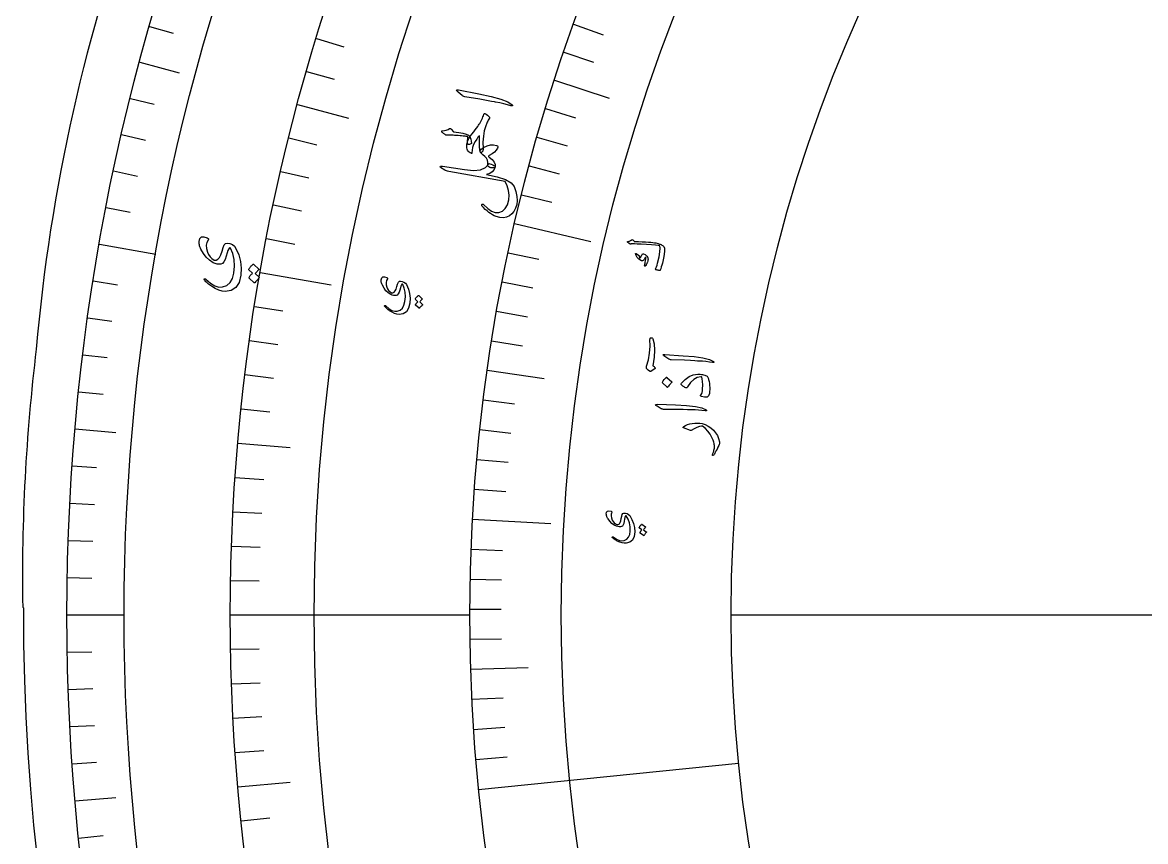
# Model space of a CAD drawing. Header units: millimetres. Extents: x -59 to 59, y -59 to 86.
# Drawn here: x -59.03 to -28.6, y -6.14 to 16.04 of the extents above; entities that cross this region are included whole.
import ezdxf

# ---------------------------------------------------------------- set-up
doc = ezdxf.new("R2010")
doc.units = ezdxf.units.MM
for name, color, linetype in [('CUT_OUTER', 1, 'Continuous'), ('ENGRAVE', 7, 'Continuous'), ('ENGRAVE_FINE', 8, 'Continuous'), ('TEXT', 5, 'Continuous')]:
    doc.layers.add(name, color=color, linetype=linetype)

msp = doc.modelspace()

# ---------------------------------------------------------------- linework, layer by layer
at = {"layer": 'CUT_OUTER'}
msp.add_lwpolyline([(-58.9994, 0.1941), (-59.0158, 0.205), (-59.0187, 0.2072)], dxfattribs=at)
for centre, radius, start, end in [((-10.5393, 3.0414), 48.2909, 159.59975, 175.06606), ((-8.2024, 1.0382), 50.8231, 173.04218, 180.93687), ((0, -0.0003), 58.9997, 179.811218, 0.16335)]:
    msp.add_arc(centre, radius, start, end, dxfattribs=at)
at = {"layer": 'ENGRAVE'}
for points in [[(-55.8498, 14.9649), (-54.7813, 14.6786)], [(-44.6149, 14.4771), (-43.1334, 13.9964)], [(-51.5756, 13.8196), (-50.1965, 13.4501)], [(-45.6927, 10.5951), (-43.6236, 10.1153)], [(-56.9416, 10.0403), (-55.4164, 9.7714)], [(-52.5838, 9.2719), (-50.6664, 8.9339)], [(-46.435, 6.6234), (-44.893, 6.4035)], [(-57.6, 5.0393), (-56.4979, 4.9429)], [(-53.1918, 4.6537), (-51.7694, 4.5292)], [(-46.8334, 2.591), (-44.7126, 2.4736)], [(-57.82, 0), (-56.2713, 0)], [(-53.395, 0), (-46.905, 0)], [(-39.825, 0), (39.825, 0)], [(-46.8819, -1.4724), (-45.3251, -1.4235)], [(-46.6664, -4.7247), (-39.6224, -4.0115)], [(-53.1918, -4.6537), (-51.7694, -4.5292)], [(-57.6, -5.0393), (-56.4979, -4.9429)]]:
    msp.add_lwpolyline(points, dxfattribs=at)
for radius in [57.82, 57.82, 56.2713, 53.395, 53.395, 51.1235, 46.905, 46.905, 44.427, 39.825, 39.825]:
    msp.add_circle((0, 0), radius, dxfattribs=at)
at = {"layer": 'ENGRAVE_FINE'}
for points in [[(-55.5802, 15.9374), (-54.9421, 15.7544)], [(-44.0922, 15.9986), (-43.2936, 15.7088)], [(-51.0619, 15.6112), (-50.3171, 15.3835)], [(-44.36, 15.2403), (-43.5565, 14.9643)], [(-51.3266, 14.7177), (-50.5779, 14.503)], [(-56.1025, 13.9879), (-55.4585, 13.8273)], [(-44.8568, 13.7092), (-44.0443, 13.4609)], [(-56.3381, 13.0067), (-55.6913, 12.8574)], [(-51.8089, 12.9174), (-51.0533, 12.729)], [(-45.0857, 12.9369), (-44.269, 12.7025)], [(-56.5565, 12.0215), (-55.9072, 11.8835)], [(-52.0265, 12.0113), (-51.2677, 11.8361)], [(-45.3013, 12.1602), (-44.4807, 11.94)], [(-45.5037, 11.3796), (-44.6795, 11.1735)], [(-56.7577, 11.0326), (-56.1061, 10.9059)], [(-52.2282, 11.1014), (-51.4664, 10.9395)], [(-52.414, 10.1882), (-51.6495, 10.0396)], [(-45.8683, 9.807), (-45.0375, 9.6294)], [(-57.1081, 9.045), (-56.4526, 8.9412)], [(-46.0304, 9.0156), (-45.1966, 8.8523)], [(-52.7376, 8.3528), (-51.9684, 8.231)], [(-46.1789, 8.221), (-45.3425, 8.0721)], [(-57.2573, 8.047), (-56.6, 7.9546)], [(-52.8754, 7.4311), (-52.1041, 7.3228)], [(-46.3138, 7.4235), (-45.4749, 7.2891)], [(-57.389, 7.0465), (-56.7302, 6.9656)], [(-52.997, 6.5072), (-52.224, 6.4123)], [(-57.5033, 6.0438), (-56.8431, 5.9745)], [(-46.5424, 5.8208), (-45.6994, 5.7154)], [(-53.1025, 5.5813), (-52.328, 5.4999)], [(-46.636, 5.0161), (-45.7913, 4.9252)], [(-57.6792, 4.0333), (-57.017, 3.987)], [(-46.7157, 4.2093), (-45.8696, 4.1331)], [(-53.2649, 3.7246), (-52.488, 3.6703)], [(-46.7815, 3.4009), (-45.9342, 3.3393)], [(-57.7408, 3.0261), (-57.0779, 2.9913)], [(-53.3218, 2.7945), (-52.5441, 2.7537)], [(-57.7848, 2.0179), (-57.1214, 1.9947)], [(-53.3625, 1.8635), (-52.5841, 1.8363)], [(-46.8712, 1.7798), (-46.0222, 1.7475)], [(-57.8112, 1.0091), (-57.1475, 0.9975)], [(-53.3869, 0.9319), (-52.6082, 0.9183)], [(-46.895, 0.9676), (-46.0456, 0.9501)], [(-46.9047, 0.1547), (-46.0551, 0.1519)], [(-46.9004, -0.6587), (-46.0509, -0.6468)], [(-57.8112, -1.0091), (-57.1475, -0.9975)], [(-53.3869, -0.9319), (-52.6082, -0.9183)], [(-57.7848, -2.0179), (-57.1214, -1.9947)], [(-53.3625, -1.8635), (-52.5841, -1.8363)], [(-46.8493, -2.2861), (-46.0007, -2.2446)], [(-57.7408, -3.0261), (-57.0779, -2.9913)], [(-53.3218, -2.7945), (-52.5441, -2.7537)], [(-46.8025, -3.0995), (-45.9547, -3.0434)], [(-53.2649, -3.7246), (-52.488, -3.6703)], [(-46.7415, -3.9125), (-45.8949, -3.8416)], [(-57.6792, -4.0333), (-57.017, -3.987)], [(-53.1025, -5.5813), (-52.328, -5.4999)], [(-57.5033, -6.0438), (-56.8431, -5.9745)]]:
    msp.add_lwpolyline(points, dxfattribs=at)
at = {"layer": 'TEXT'}
for points in [[(-47.2232, 14.1556), (-47.2569, 14.1888), (-47.2659, 14.2101), (-47.2501, 14.2195), (-47.2095, 14.2168), (-46.663, 14.1072), (-46.328, 14.0385), (-46.0656, 13.9662), (-45.8757, 13.8908), (-45.7583, 13.8126), (-45.7499, 13.8023), (-45.7461, 13.7943), (-45.7469, 13.7885), (-45.7524, 13.785), (-45.7599, 13.7832), (-45.769, 13.783), (-45.7797, 13.7844), (-45.7919, 13.7875), (-45.8858, 13.8158), (-45.9867, 13.8415), (-46.0947, 13.8645), (-46.2096, 13.8849), (-46.2395, 13.8907), (-46.3204, 13.9057), (-46.4524, 13.9297), (-46.6355, 13.9627), (-47.0428, 14.0317), (-47.064, 14.0368), (-47.0829, 14.0436), (-47.0995, 14.0522), (-47.1139, 14.0625)], [(-46.8659, 12.4999), (-46.8973, 12.5161), (-46.9245, 12.535), (-46.9474, 12.5566), (-46.9661, 12.581), (-46.9801, 12.6127), (-46.9877, 12.6513), (-46.9891, 12.6968), (-46.9841, 12.7492), (-46.9791, 12.7772), (-46.9724, 12.8041), (-46.9641, 12.83), (-46.9541, 12.8548), (-46.9428, 12.8787), (-46.9304, 12.9017), (-46.9169, 12.9238), (-46.9024, 12.9449), (-46.8484, 13.0156), (-46.8003, 13.0787), (-46.7581, 13.1344), (-46.722, 13.1827), (-46.6918, 13.2237), (-46.6675, 13.2576), (-46.6492, 13.2844), (-46.6369, 13.3043), (-46.617, 13.3429), (-46.5986, 13.3804), (-46.5816, 13.4168), (-46.5661, 13.4522), (-46.5519, 13.486), (-46.5389, 13.5178), (-46.527, 13.5476), (-46.5162, 13.5753), (-46.5137, 13.5794), (-46.5093, 13.5809), (-46.503, 13.5798), (-46.4948, 13.5761), (-46.4603, 13.5558), (-46.4285, 13.5325), (-46.3993, 13.5061), (-46.3728, 13.4767), (-46.3702, 13.4719), (-46.3691, 13.4667), (-46.3697, 13.4612), (-46.3719, 13.4552), (-46.3885, 13.4252), (-46.404, 13.3962), (-46.4185, 13.3683), (-46.4319, 13.3414), (-46.4441, 13.3156), (-46.4549, 13.291), (-46.4643, 13.2676), (-46.4723, 13.2455), (-46.5124, 13.1101), (-46.5379, 12.9627), (-46.5485, 12.8033), (-46.5442, 12.6322), (-46.5442, 12.6028), (-46.5485, 12.577), (-46.5572, 12.5547), (-46.5702, 12.5359), (-46.5847, 12.5234), (-46.5979, 12.5199), (-46.6099, 12.5255), (-46.6207, 12.5401), (-46.636, 12.5926), (-46.6447, 12.6789), (-46.6467, 12.7991), (-46.6416, 12.9532), (-46.6422, 12.9595), (-46.6432, 12.9643), (-46.6447, 12.9673), (-46.6467, 12.9688), (-46.6623, 12.9607), (-46.6866, 12.9326), (-46.7198, 12.8845), (-46.7616, 12.8163), (-46.8026, 12.7377), (-46.8305, 12.6603), (-46.8453, 12.584), (-46.8471, 12.509), (-46.8473, 12.502), (-46.8505, 12.4981), (-46.8567, 12.4974), (-46.8659, 12.4999)], [(-47.6165, 13.0386), (-47.6248, 13.0454), (-47.6323, 13.0516), (-47.6392, 13.0572), (-47.6453, 13.0621), (-47.6506, 13.0663), (-47.6549, 13.0699), (-47.6583, 13.0727), (-47.6606, 13.0747), (-47.6644, 13.0797), (-47.6667, 13.0848), (-47.6674, 13.0901), (-47.6666, 13.0956), (-47.6645, 13.1006), (-47.6613, 13.1044), (-47.6569, 13.107), (-47.6514, 13.1083), (-47.5954, 13.1164), (-47.5435, 13.1291), (-47.4955, 13.1465), (-47.4515, 13.1685), (-47.4405, 13.1727), (-47.4299, 13.1721), (-47.4198, 13.1669), (-47.41, 13.157), (-47.3512, 13.0808), (-47.2032, 13.0638), (-47.0913, 13.0446), (-47.0049, 13.0202), (-46.944, 12.9907), (-46.9087, 12.9562), (-46.8946, 12.9267), (-46.8821, 12.8842), (-46.871, 12.829), (-46.8613, 12.7608), (-46.9162, 12.7394), (-46.9527, 12.7419), (-46.9706, 12.7683), (-46.9699, 12.8188), (-46.965, 12.8559), (-46.9622, 12.8897), (-46.9615, 12.9202), (-46.9628, 12.9474), (-46.9724, 12.9505), (-46.9866, 12.9536), (-47.0054, 12.9567), (-47.0287, 12.9596), (-47.0567, 12.9626), (-47.0895, 12.9659), (-47.1271, 12.9695), (-47.1694, 12.9733), (-47.2216, 12.9782), (-47.2706, 12.9824), (-47.3164, 12.9857), (-47.359, 12.9884), (-47.3987, 12.9902), (-47.4355, 12.9911), (-47.4695, 12.991), (-47.5006, 12.9901), (-47.5253, 12.9899), (-47.5449, 12.9914), (-47.5593, 12.9944), (-47.5686, 12.999), (-47.5764, 13.0064), (-47.587, 13.0155), (-47.6004, 13.0262), (-47.6165, 13.0386)], [(-46.6243, 12.5528), (-46.6136, 12.5817), (-46.5952, 12.6084), (-46.5692, 12.6331), (-46.5355, 12.6556), (-46.4399, 12.7026), (-46.349, 12.7278), (-46.2629, 12.7313), (-46.1815, 12.7133), (-46.16, 12.7014), (-46.1488, 12.6851), (-46.1479, 12.6643), (-46.1573, 12.639), (-46.1923, 12.582), (-46.2408, 12.5306), (-46.3031, 12.4849), (-46.3789, 12.4447), (-46.3941, 12.4353), (-46.3996, 12.4246), (-46.3955, 12.4124), (-46.3819, 12.3988), (-46.3007, 12.3314), (-46.2462, 12.2636), (-46.2183, 12.1955), (-46.2172, 12.127), (-46.2208, 12.121), (-46.2283, 12.116), (-46.2396, 12.112), (-46.2547, 12.109), (-46.2976, 12.1072), (-46.3351, 12.1103), (-46.3673, 12.1184), (-46.394, 12.1315), (-46.4034, 12.1401), (-46.41, 12.1508), (-46.4136, 12.1637), (-46.4144, 12.1788), (-46.414, 12.2485), (-46.4283, 12.3102), (-46.4573, 12.3639), (-46.5009, 12.4095), (-46.5519, 12.4538), (-46.5895, 12.4924), (-46.6136, 12.5254), (-46.6243, 12.5528)], [(-47.0494, 12.0576), (-46.8035, 12.0363), (-46.6125, 12.0559), (-46.4763, 12.1164), (-46.3947, 12.2179), (-46.3818, 12.2224), (-46.3593, 12.219), (-46.3271, 12.2079), (-46.2852, 12.1891), (-46.2526, 12.1726), (-46.2304, 12.1572), (-46.2184, 12.1427), (-46.2166, 12.1292), (-46.247, 12.0579), (-46.297, 12.0005), (-46.3668, 11.9567), (-46.4564, 11.9265), (-46.1628, 11.8634), (-45.9402, 11.7877), (-45.7886, 11.6996), (-45.7078, 11.5994), (-45.6588, 11.4609), (-45.6303, 11.3336), (-45.6225, 11.2173), (-45.6353, 11.112), (-45.6657, 11.011), (-45.7087, 10.9259), (-45.7644, 10.8564), (-45.8329, 10.8026), (-45.9113, 10.7671), (-45.9969, 10.7529), (-46.0897, 10.7599), (-46.1898, 10.7882), (-46.2416, 10.8104), (-46.2925, 10.8366), (-46.3424, 10.8667), (-46.3914, 10.9009), (-46.4394, 10.9391), (-46.4864, 10.9817), (-46.5323, 11.0285), (-46.5772, 11.0797), (-46.5816, 11.0868), (-46.5842, 11.0941), (-46.5851, 11.1015), (-46.5842, 11.1091), (-46.5819, 11.1151), (-46.5781, 11.1198), (-46.5729, 11.1233), (-46.5662, 11.1256), (-46.5587, 11.126), (-46.551, 11.1237), (-46.543, 11.1188), (-46.5348, 11.1112), (-46.4219, 11.0052), (-46.3155, 10.9341), (-46.2157, 10.8978), (-46.1226, 10.896), (-46.0238, 10.9316), (-45.9458, 11.0008), (-45.8883, 11.1035), (-45.8512, 11.2399), (-45.841, 11.3662), (-45.8543, 11.491), (-45.8909, 11.6146), (-45.9509, 11.7369), (-47.4703, 12.011), (-47.5066, 12.0177), (-47.5369, 12.0249), (-47.5612, 12.0327), (-47.5795, 12.0411), (-47.7004, 12.117), (-47.7076, 12.1361), (-47.7007, 12.1481), (-47.6799, 12.1529), (-47.6451, 12.1506)], [(-53.9944, 10.1487), (-54.0299, 10.0848), (-54.0449, 10.0089), (-54.0396, 9.9212), (-54.0137, 9.8216), (-53.9837, 9.756), (-53.9439, 9.6987), (-53.8944, 9.6499), (-53.8354, 9.6094), (-53.823, 9.6043), (-53.8097, 9.6016), (-53.7954, 9.6015), (-53.7801, 9.6039), (-53.7293, 9.6291), (-53.6854, 9.6787), (-53.6485, 9.7527), (-53.6183, 9.8511), (-53.5894, 9.9483), (-53.5567, 10.0167), (-53.5204, 10.0563), (-53.4805, 10.0672), (-53.4037, 10.0548), (-53.3384, 10.027), (-53.2847, 9.984), (-53.2424, 9.9258), (-53.1645, 9.7518), (-53.1158, 9.5734), (-53.0964, 9.3902), (-53.1062, 9.202), (-53.1549, 9.0032), (-53.2417, 8.8628), (-53.3671, 8.7806), (-53.5314, 8.7568), (-53.6176, 8.7679), (-53.7087, 8.7954), (-53.8046, 8.8394), (-53.9053, 8.8999), (-53.9329, 8.9197), (-53.9592, 8.9398), (-53.9845, 8.9601), (-54.0086, 8.9807), (-54.0318, 9.0017), (-54.054, 9.0231), (-54.0753, 9.0452), (-54.0957, 9.0677), (-54.1037, 9.0794), (-54.1062, 9.089), (-54.103, 9.0966), (-54.0942, 9.1022), (-54.0841, 9.1044), (-54.0745, 9.1037), (-54.0654, 9.1001), (-54.0567, 9.0937), (-53.9319, 8.9839), (-53.8148, 8.9119), (-53.7054, 8.8774), (-53.604, 8.8802), (-53.4902, 8.9242), (-53.4021, 9.0017), (-53.3395, 9.1128), (-53.3021, 9.2574), (-53.2843, 9.4479), (-53.2929, 9.624), (-53.3283, 9.786), (-53.3905, 9.934), (-53.3964, 9.9433), (-53.4032, 9.9477), (-53.4109, 9.9471), (-53.4195, 9.9416), (-53.4383, 9.9161), (-53.4588, 9.8697), (-53.481, 9.8023), (-53.5047, 9.7139), (-53.5324, 9.6246), (-53.5662, 9.5587), (-53.606, 9.5161), (-53.6519, 9.4969), (-53.7024, 9.4932), (-53.7538, 9.4988), (-53.806, 9.5136), (-53.8589, 9.5379), (-53.9596, 9.6041), (-54.0483, 9.6871), (-54.1249, 9.7869), (-54.1894, 9.9037), (-54.2041, 9.9343), (-54.2164, 9.9637), (-54.2261, 9.9919), (-54.2333, 10.0187), (-54.2382, 10.0442), (-54.241, 10.0682), (-54.2415, 10.0907), (-54.2399, 10.1117), (-54.2174, 10.1909), (-54.1731, 10.2336), (-54.1072, 10.24), (-54.0197, 10.2101), (-53.9974, 10.1958), (-53.9857, 10.1808), (-53.9847, 10.1651), (-53.9944, 10.1487)], [(-42.6222, 10.1108), (-42.6065, 10.115), (-42.5915, 10.1196), (-42.5772, 10.1247), (-42.5635, 10.1303), (-42.5504, 10.1365), (-42.5379, 10.1434), (-42.5261, 10.1509), (-42.5148, 10.1591), (-42.5089, 10.1619), (-42.5029, 10.1618), (-42.4966, 10.159), (-42.4902, 10.1532), (-42.457, 10.1203), (-42.4533, 10.117), (-42.4502, 10.1145), (-42.4475, 10.1128), (-42.4453, 10.1119), (-42.335, 10.1085), (-42.2356, 10.1045), (-42.147, 10.1001), (-42.0691, 10.0953), (-42.0022, 10.0901), (-41.9462, 10.0844), (-41.9012, 10.0782), (-41.8673, 10.0716), (-41.8038, 10.0563), (-41.7839, 10.0503), (-41.7642, 10.0434), (-41.7447, 10.0354), (-41.7253, 10.0265), (-41.7061, 10.0165), (-41.6871, 10.0054), (-41.6682, 9.9931), (-41.6496, 9.9796), (-41.6282, 9.9335), (-41.6277, 9.8429), (-41.6478, 9.708), (-41.6881, 9.5285), (-41.7028, 9.4729), (-41.7178, 9.4218), (-41.7331, 9.3752), (-41.7487, 9.333), (-41.7513, 9.3295), (-41.7544, 9.3272), (-41.7581, 9.3262), (-41.7624, 9.3266), (-41.7826, 9.3299), (-41.8009, 9.333), (-41.8174, 9.3359), (-41.8321, 9.3387), (-41.845, 9.3414), (-41.8565, 9.344), (-41.8664, 9.3465), (-41.8748, 9.349), (-41.8795, 9.3506), (-41.8818, 9.3529), (-41.8817, 9.3559), (-41.8793, 9.3595), (-41.8633, 9.3878), (-41.8478, 9.4253), (-41.8327, 9.4721), (-41.818, 9.5282), (-41.7793, 9.697), (-41.7565, 9.8307), (-41.7499, 9.9296), (-41.7599, 9.9938), (-41.7993, 10.0031), (-41.8729, 10.0123), (-41.9806, 10.0211), (-42.1225, 10.0295), (-42.2649, 10.0367), (-42.3726, 10.0416), (-42.4459, 10.0443), (-42.4845, 10.0448), (-42.4951, 10.0446), (-42.5051, 10.0445), (-42.5144, 10.0443), (-42.523, 10.0442), (-42.5308, 10.044), (-42.5378, 10.0439), (-42.5439, 10.0436), (-42.5492, 10.0434), (-42.5605, 10.0437), (-42.5709, 10.0458), (-42.5803, 10.0497), (-42.5887, 10.0555), (-42.6321, 10.0923), (-42.6349, 10.0951), (-42.6366, 10.0979), (-42.637, 10.1005), (-42.6364, 10.103), (-42.6339, 10.1058), (-42.6307, 10.108), (-42.6268, 10.1097), (-42.6222, 10.1108)], [(-42.4143, 9.783), (-42.4134, 9.7854), (-42.4119, 9.7873), (-42.4099, 9.7887), (-42.4073, 9.7897), (-42.4051, 9.7897), (-42.4029, 9.7894), (-42.4006, 9.7887), (-42.3982, 9.7876), (-42.3357, 9.7442), (-42.3295, 9.7392), (-42.325, 9.7345), (-42.3221, 9.7299), (-42.3209, 9.7256), (-42.32, 9.708), (-42.3172, 9.6926), (-42.3123, 9.6794), (-42.3053, 9.6682), (-42.301, 9.6653), (-42.2954, 9.6666), (-42.2885, 9.6721), (-42.2804, 9.6818), (-42.2762, 9.6885), (-42.2721, 9.6956), (-42.2681, 9.7029), (-42.2642, 9.7105), (-42.2604, 9.7184), (-42.2567, 9.7268), (-42.253, 9.7357), (-42.2494, 9.745), (-42.228, 9.775), (-42.1974, 9.7791), (-42.1576, 9.7573), (-42.1085, 9.7097), (-42.0948, 9.6916), (-42.0848, 9.6747), (-42.0784, 9.659), (-42.0757, 9.6445), (-42.076, 9.6293), (-42.0794, 9.609), (-42.0858, 9.5836), (-42.0952, 9.553), (-42.1003, 9.5374), (-42.1058, 9.5228), (-42.1115, 9.5091), (-42.1176, 9.4963), (-42.1237, 9.4844), (-42.1296, 9.4733), (-42.1353, 9.4631), (-42.1408, 9.4536), (-42.1457, 9.4481), (-42.1507, 9.4445), (-42.1558, 9.4428), (-42.1609, 9.443), (-42.1659, 9.445), (-42.169, 9.4483), (-42.1703, 9.4528), (-42.1697, 9.4587), (-42.1669, 9.4772), (-42.1633, 9.4981), (-42.1589, 9.5214), (-42.1539, 9.5471), (-42.1445, 9.595), (-42.1388, 9.6329), (-42.137, 9.6606), (-42.139, 9.6783), (-42.1401, 9.6808), (-42.1418, 9.6824), (-42.1443, 9.6831), (-42.1475, 9.683), (-42.1496, 9.6823), (-42.1518, 9.6805), (-42.1541, 9.6778), (-42.1564, 9.674), (-42.1741, 9.6382), (-42.1823, 9.6234), (-42.1912, 9.6112), (-42.201, 9.6016), (-42.2114, 9.5945), (-42.2231, 9.5891), (-42.2343, 9.587), (-42.2452, 9.588), (-42.2557, 9.5922), (-42.3237, 9.6327), (-42.3728, 9.6781), (-42.403, 9.7282), (-42.4143, 9.783)], [(-52.8907, 9.3452), (-52.8929, 9.3482), (-52.8938, 9.3521), (-52.8935, 9.3568), (-52.892, 9.3624), (-52.8807, 9.3813), (-52.8687, 9.3994), (-52.856, 9.4168), (-52.8426, 9.4333), (-52.8284, 9.4491), (-52.8132, 9.4644), (-52.7971, 9.4791), (-52.7799, 9.4932), (-52.775, 9.4956), (-52.7702, 9.4962), (-52.7654, 9.4949), (-52.7607, 9.4918), (-52.6188, 9.3648), (-52.6172, 9.3617), (-52.6179, 9.3578), (-52.6209, 9.3529), (-52.6263, 9.3471), (-52.631, 9.3433), (-52.6376, 9.3369), (-52.6461, 9.328), (-52.6566, 9.3165), (-52.6692, 9.3023), (-52.684, 9.2854), (-52.7011, 9.2656), (-52.7204, 9.2431), (-52.6101, 9.1435), (-52.6069, 9.1393), (-52.6068, 9.1345), (-52.6098, 9.1292), (-52.6158, 9.1234), (-52.621, 9.1184), (-52.6289, 9.1103), (-52.6394, 9.0994), (-52.6526, 9.0854), (-52.6686, 9.0682), (-52.6873, 9.0475), (-52.7087, 9.0234), (-52.7329, 8.9957), (-52.7366, 8.993), (-52.74, 8.9921), (-52.7431, 8.993), (-52.7459, 8.9958), (-52.8819, 9.1229), (-52.8841, 9.1259), (-52.8851, 9.1298), (-52.8848, 9.1345), (-52.8833, 9.1401), (-52.8746, 9.1563), (-52.8651, 9.1719), (-52.8547, 9.1868), (-52.8435, 9.201), (-52.8316, 9.2146), (-52.8192, 9.2275), (-52.8061, 9.2398), (-52.7925, 9.2515)], [(-49.1402, 9.0961), (-49.1644, 9.0522), (-49.1746, 9), (-49.1708, 8.9397), (-49.153, 8.8714), (-49.1322, 8.8263), (-49.1049, 8.787), (-49.0708, 8.7535), (-49.0302, 8.7257), (-49.0217, 8.7221), (-49.0126, 8.7203), (-49.0027, 8.7202), (-48.9922, 8.7219), (-48.9573, 8.7392), (-48.9271, 8.7734), (-48.9018, 8.8244), (-48.8811, 8.8921), (-48.8614, 8.959), (-48.839, 9.0062), (-48.8141, 9.0335), (-48.7867, 9.041), (-48.7339, 9.0326), (-48.689, 9.0137), (-48.652, 8.9842), (-48.6228, 8.9441), (-48.569, 8.8243), (-48.5355, 8.7013), (-48.5221, 8.575), (-48.529, 8.4452), (-48.5627, 8.308), (-48.6227, 8.2112), (-48.7091, 8.1547), (-48.8221, 8.1386), (-48.8813, 8.1464), (-48.9439, 8.1655), (-49.0097, 8.196), (-49.0789, 8.2378), (-49.0977, 8.2515), (-49.1158, 8.2653), (-49.1332, 8.2793), (-49.1497, 8.2935), (-49.1656, 8.308), (-49.1808, 8.3228), (-49.1955, 8.3379), (-49.2094, 8.3535), (-49.215, 8.3615), (-49.2166, 8.3681), (-49.2144, 8.3733), (-49.2084, 8.3771), (-49.2015, 8.3786), (-49.1948, 8.3782), (-49.1886, 8.3757), (-49.1826, 8.3712), (-49.097, 8.2956), (-49.0166, 8.2458), (-48.9415, 8.2219), (-48.8717, 8.2237), (-48.7934, 8.2539), (-48.7327, 8.3072), (-48.6895, 8.3837), (-48.6637, 8.4833), (-48.6513, 8.6147), (-48.6573, 8.7361), (-48.6817, 8.8477), (-48.7246, 8.9495), (-48.7287, 8.9559), (-48.7334, 8.9589), (-48.7386, 8.9585), (-48.7446, 8.9547), (-48.7575, 8.9371), (-48.7715, 8.9051), (-48.7867, 8.8587), (-48.8029, 8.7978), (-48.8219, 8.7363), (-48.8451, 8.6909), (-48.8725, 8.6615), (-48.904, 8.6483), (-48.9388, 8.6457), (-48.9741, 8.6496), (-49.01, 8.6598), (-49.0464, 8.6765), (-49.1156, 8.722), (-49.1766, 8.779), (-49.2294, 8.8475), (-49.2739, 8.9276), (-49.284, 8.9486), (-49.2924, 8.9688), (-49.2992, 8.9881), (-49.3042, 9.0065), (-49.3076, 9.024), (-49.3095, 9.0405), (-49.31, 9.0559), (-49.3089, 9.0703), (-49.2935, 9.1247), (-49.2632, 9.1541), (-49.2179, 9.1586), (-49.1577, 9.1382), (-49.1423, 9.1284), (-49.1343, 9.1182), (-49.1336, 9.1074), (-49.1402, 9.0961)], [(-48.3807, 8.544), (-48.3822, 8.5461), (-48.3829, 8.5488), (-48.3827, 8.5521), (-48.3816, 8.5559), (-48.3738, 8.569), (-48.3656, 8.5815), (-48.3568, 8.5935), (-48.3476, 8.6049), (-48.3379, 8.6159), (-48.3274, 8.6264), (-48.3163, 8.6366), (-48.3045, 8.6464), (-48.3011, 8.648), (-48.2978, 8.6485), (-48.2945, 8.6476), (-48.2913, 8.6455), (-48.1938, 8.5578), (-48.1927, 8.5557), (-48.1931, 8.5529), (-48.1952, 8.5496), (-48.1989, 8.5456), (-48.2021, 8.5429), (-48.2067, 8.5385), (-48.2126, 8.5323), (-48.2198, 8.5244), (-48.2284, 8.5146), (-48.2386, 8.5028), (-48.2504, 8.4892), (-48.2637, 8.4736), (-48.188, 8.4048), (-48.1858, 8.4019), (-48.1857, 8.3986), (-48.1877, 8.3949), (-48.1919, 8.3909), (-48.1955, 8.3874), (-48.2009, 8.3819), (-48.2081, 8.3743), (-48.2173, 8.3646), (-48.2282, 8.3527), (-48.2411, 8.3384), (-48.2559, 8.3217), (-48.2726, 8.3026), (-48.2751, 8.3007), (-48.2775, 8.3001), (-48.2796, 8.3008), (-48.2815, 8.3026), (-48.3749, 8.3905), (-48.3764, 8.3926), (-48.377, 8.3953), (-48.3768, 8.3985), (-48.3758, 8.4024), (-48.3698, 8.4136), (-48.3632, 8.4244), (-48.3561, 8.4347), (-48.3484, 8.4445), (-48.3402, 8.4539), (-48.3316, 8.4628), (-48.3226, 8.4713), (-48.3133, 8.4794)], [(-42.0249, 7.4596), (-42.0235, 7.4767), (-42.018, 7.4899), (-42.0084, 7.4992), (-41.9946, 7.5046), (-41.9798, 7.5055), (-41.9673, 7.5013), (-41.9569, 7.492), (-41.9487, 7.4775), (-41.9116, 7.3404), (-41.8989, 7.1731), (-41.9101, 6.9754), (-41.9448, 6.7471), (-41.9285, 6.7351), (-41.9142, 6.7234), (-41.9019, 6.7121), (-41.8915, 6.701), (-41.8848, 6.6919), (-41.8821, 6.6839), (-41.8832, 6.6771), (-41.8881, 6.6714), (-41.998, 6.5908), (-42.0158, 6.5867), (-42.0412, 6.5992), (-42.074, 6.6282), (-42.1143, 6.6739), (-42.1201, 6.6855), (-42.1225, 6.6993), (-42.1215, 6.7151), (-42.1171, 6.7329), (-42.0681, 6.911), (-42.0364, 7.0914), (-42.0221, 7.2741), (-42.0249, 7.4596)], [(-41.6241, 6.9979), (-41.6573, 7.0234), (-41.6675, 7.041), (-41.6546, 7.051), (-41.6188, 7.0531), (-41.1283, 7.0171), (-40.8274, 6.9936), (-40.5898, 6.9591), (-40.4153, 6.914), (-40.3039, 6.8584), (-40.2954, 6.8503), (-40.2912, 6.8436), (-40.2913, 6.8385), (-40.2958, 6.8349), (-40.3021, 6.8324), (-40.31, 6.8313), (-40.3195, 6.8314), (-40.3306, 6.8327), (-40.4159, 6.8472), (-40.5071, 6.8586), (-40.6041, 6.8669), (-40.707, 6.8721), (-40.7338, 6.874), (-40.8063, 6.8782), (-40.9245, 6.8848), (-41.0884, 6.8935), (-41.4525, 6.9092), (-41.4716, 6.9114), (-41.489, 6.9153), (-41.5045, 6.921), (-41.5182, 6.9284)], [(-41.6874, 6.2836), (-41.6894, 6.2865), (-41.6904, 6.2902), (-41.6902, 6.2949), (-41.6889, 6.3003), (-41.6674, 6.3372), (-41.6427, 6.3713), (-41.6149, 6.4025), (-41.584, 6.4309), (-41.5796, 6.4334), (-41.5754, 6.4342), (-41.5715, 6.4332), (-41.5679, 6.4305), (-41.4323, 6.3129), (-41.4292, 6.3089), (-41.4291, 6.3042), (-41.4317, 6.299), (-41.4373, 6.2931), (-41.4421, 6.2881), (-41.4494, 6.2801), (-41.4591, 6.2691), (-41.4714, 6.2551), (-41.4861, 6.238), (-41.5033, 6.2173), (-41.5231, 6.1931), (-41.5454, 6.1655), (-41.549, 6.1619), (-41.5522, 6.1603), (-41.5552, 6.1607), (-41.5579, 6.1632)], [(-41.0548, 6.1496), (-41.0771, 6.161), (-41.0971, 6.172), (-41.1148, 6.1824), (-41.1302, 6.1925), (-41.1433, 6.2019), (-41.1545, 6.2107), (-41.1635, 6.2187), (-41.1706, 6.2261), (-41.1768, 6.2369), (-41.1783, 6.2482), (-41.1753, 6.2601), (-41.1676, 6.2726), (-41.071, 6.3784), (-40.9659, 6.4548), (-40.8524, 6.5017), (-40.7305, 6.5194), (-40.6966, 6.5191), (-40.6636, 6.5172), (-40.6316, 6.5138), (-40.6007, 6.5087), (-40.5711, 6.5019), (-40.5429, 6.4934), (-40.5164, 6.4831), (-40.4914, 6.471), (-40.4784, 6.4618), (-40.4673, 6.4506), (-40.458, 6.4374), (-40.4506, 6.4223), (-40.4349, 6.3719), (-40.4226, 6.3205), (-40.4137, 6.2682), (-40.4081, 6.215), (-40.4057, 6.161), (-40.406, 6.1065), (-40.4091, 6.0514), (-40.415, 5.9957), (-40.4358, 5.9317), (-40.479, 5.897), (-40.5447, 5.8915), (-40.6328, 5.9154), (-40.642, 5.9205), (-40.6488, 5.9268), (-40.6532, 5.9342), (-40.6551, 5.9428), (-40.6532, 5.9496), (-40.6495, 5.9565), (-40.6441, 5.9634), (-40.6369, 5.9703), (-40.6204, 5.9924), (-40.6083, 6.0239), (-40.6006, 6.0648), (-40.5972, 6.1152), (-40.5965, 6.2257), (-40.6007, 6.3166), (-40.6098, 6.388), (-40.6238, 6.4397), (-40.6264, 6.4427), (-40.6311, 6.4449), (-40.6379, 6.4465), (-40.6469, 6.4474), (-40.7454, 6.4288), (-40.8381, 6.3768), (-40.9246, 6.2915), (-41.0048, 6.1726), (-41.0161, 6.1571), (-41.0282, 6.1481), (-41.0411, 6.1456), (-41.0548, 6.1496)], [(-41.8285, 5.6492), (-41.8625, 5.6736), (-41.8732, 5.6909), (-41.8607, 5.7012), (-41.825, 5.7045), (-41.3336, 5.6844), (-41.0321, 5.6706), (-40.7935, 5.6438), (-40.6176, 5.6043), (-40.5045, 5.5524), (-40.4957, 5.5445), (-40.4913, 5.5381), (-40.4913, 5.5329), (-40.4956, 5.5291), (-40.5019, 5.5265), (-40.5097, 5.5251), (-40.5192, 5.5249), (-40.5303, 5.5259), (-40.6161, 5.5376), (-40.7076, 5.546), (-40.8048, 5.5512), (-40.9078, 5.5531), (-40.9346, 5.5541), (-41.0072, 5.556), (-41.1256, 5.5587), (-41.2897, 5.5622), (-41.6541, 5.5661), (-41.6733, 5.5676), (-41.6908, 5.571), (-41.7065, 5.5762), (-41.7204, 5.5832)], [(-41.1163, 5.0628), (-41.1198, 5.0644), (-41.1225, 5.0661), (-41.1244, 5.068), (-41.1255, 5.07), (-41.1253, 5.0757), (-41.122, 5.0823), (-41.1155, 5.0897), (-41.1059, 5.098), (-41.0584, 5.1289), (-41.0048, 5.154), (-40.9451, 5.1732), (-40.8793, 5.1866), (-40.8093, 5.1945), (-40.7411, 5.1961), (-40.6747, 5.1914), (-40.6102, 5.1804), (-40.5269, 5.1521), (-40.4485, 5.113), (-40.375, 5.0632), (-40.3062, 5.0027), (-40.2457, 4.9334), (-40.1988, 4.8569), (-40.1654, 4.7734), (-40.1455, 4.6828), (-40.1431, 4.6589), (-40.1444, 4.6354), (-40.1495, 4.6123), (-40.1582, 4.5897), (-40.1835, 4.538), (-40.2068, 4.4914), (-40.2281, 4.4498), (-40.2474, 4.4132), (-40.2647, 4.3819), (-40.28, 4.3558), (-40.2934, 4.3351), (-40.3047, 4.3197), (-40.3081, 4.3166), (-40.3113, 4.3145), (-40.3145, 4.3134), (-40.3175, 4.3132), (-40.3213, 4.314), (-40.3248, 4.3155), (-40.328, 4.3177), (-40.3308, 4.3206), (-40.3328, 4.3241), (-40.3335, 4.3283), (-40.3328, 4.333), (-40.3309, 4.3384), (-40.3181, 4.3708), (-40.3071, 4.402), (-40.2979, 4.4319), (-40.2904, 4.4604), (-40.2847, 4.488), (-40.2806, 4.5147), (-40.2783, 4.5406), (-40.2776, 4.5657), (-40.2788, 4.591), (-40.282, 4.6174), (-40.2872, 4.6449), (-40.2944, 4.6735), (-40.3037, 4.7032), (-40.3153, 4.7341), (-40.329, 4.7661), (-40.345, 4.7993), (-40.3979, 4.8935), (-40.4575, 4.9762), (-40.524, 5.0473), (-40.5973, 5.1068), (-40.6034, 5.1108), (-40.6106, 5.1135), (-40.619, 5.1148), (-40.6286, 5.1147), (-40.6868, 5.101), (-40.7527, 5.0762), (-40.8263, 5.0402), (-40.9075, 4.9929), (-40.9125, 4.991), (-40.9169, 4.99), (-40.9206, 4.9899), (-40.9238, 4.9908)], [(-43.058, 2.7689), (-43.0751, 2.7266), (-43.0787, 2.6785), (-43.0688, 2.6245), (-43.0452, 2.5646), (-43.0217, 2.5262), (-42.9927, 2.4937), (-42.9584, 2.4671), (-42.9187, 2.4464), (-42.9106, 2.4441), (-42.9022, 2.4435), (-42.8933, 2.4444), (-42.884, 2.4471), (-42.8543, 2.4665), (-42.8308, 2.5006), (-42.8134, 2.5493), (-42.8021, 2.6127), (-42.7915, 2.6753), (-42.7764, 2.7202), (-42.7569, 2.7476), (-42.733, 2.7573), (-42.6843, 2.7554), (-42.6418, 2.7431), (-42.6052, 2.7205), (-42.5745, 2.6875), (-42.5131, 2.5852), (-42.4695, 2.4779), (-42.4438, 2.3653), (-42.4359, 2.2475), (-42.4515, 2.1201), (-42.4951, 2.0263), (-42.5669, 1.9659), (-42.6672, 1.9391), (-42.7215, 1.9398), (-42.7801, 1.9502), (-42.8428, 1.9705), (-42.9098, 2.0008), (-42.9283, 2.0111), (-42.9461, 2.0216), (-42.9633, 2.0324), (-42.9798, 2.0434), (-42.9957, 2.0547), (-43.011, 2.0664), (-43.0259, 2.0785), (-43.0402, 2.091), (-43.046, 2.0977), (-43.0482, 2.1034), (-43.0468, 2.1084), (-43.0418, 2.1125), (-43.0357, 2.1146), (-43.0297, 2.1149), (-43.0237, 2.1133), (-43.0179, 2.11), (-42.9324, 2.051), (-42.8544, 2.0148), (-42.784, 2.0014), (-42.7212, 2.0105), (-42.6539, 2.0463), (-42.6048, 2.101), (-42.5741, 2.1746), (-42.5616, 2.2674), (-42.5647, 2.3872), (-42.5832, 2.4961), (-42.6173, 2.5941), (-42.667, 2.6814), (-42.6714, 2.6867), (-42.6759, 2.6889), (-42.6806, 2.688), (-42.6856, 2.6839), (-42.6953, 2.6667), (-42.7046, 2.6363), (-42.7132, 2.5928), (-42.7213, 2.5361), (-42.7319, 2.4785), (-42.7479, 2.435), (-42.7694, 2.4056), (-42.7964, 2.3902), (-42.8275, 2.3841), (-42.8598, 2.3838), (-42.8933, 2.3891), (-42.928, 2.4002), (-42.9954, 2.4338), (-43.0566, 2.4787), (-43.1117, 2.5349), (-43.1604, 2.6024), (-43.1719, 2.6203), (-43.1817, 2.6375), (-43.1898, 2.6542), (-43.1963, 2.6703), (-43.2013, 2.6858), (-43.2048, 2.7004), (-43.2068, 2.7143), (-43.2074, 2.7275), (-43.1995, 2.7782), (-43.1752, 2.808), (-43.1349, 2.817), (-43.0783, 2.8051), (-43.0633, 2.7979), (-43.055, 2.7895), (-43.0532, 2.7798), (-43.058, 2.7689)], [(-42.3128, 2.3527), (-42.3144, 2.3544), (-42.3153, 2.3568), (-42.3154, 2.3597), (-42.3149, 2.3633), (-42.3093, 2.376), (-42.3032, 2.3881), (-42.2966, 2.3999), (-42.2895, 2.4112), (-42.2819, 2.4221), (-42.2736, 2.4328), (-42.2647, 2.4431), (-42.2551, 2.4532), (-42.2522, 2.4551), (-42.2492, 2.4558), (-42.2462, 2.4554), (-42.243, 2.4538), (-42.1455, 2.3853), (-42.1443, 2.3835), (-42.1444, 2.381), (-42.146, 2.3777), (-42.1489, 2.3737), (-42.1515, 2.371), (-42.1551, 2.3665), (-42.1597, 2.3603), (-42.1654, 2.3524), (-42.1722, 2.3426), (-42.1801, 2.3309), (-42.1892, 2.3173), (-42.1995, 2.3018), (-42.1237, 2.248), (-42.1214, 2.2455), (-42.121, 2.2426), (-42.1225, 2.2391), (-42.1258, 2.235), (-42.1286, 2.2314), (-42.1329, 2.2259), (-42.1386, 2.2182), (-42.1458, 2.2086), (-42.1545, 2.1966), (-42.1645, 2.1824), (-42.1761, 2.1657), (-42.189, 2.1466), (-42.1911, 2.1447), (-42.1932, 2.1439), (-42.1952, 2.1442), (-42.1971, 2.1457), (-42.2909, 2.2148), (-42.2925, 2.2166), (-42.2934, 2.2189), (-42.2935, 2.2219), (-42.293, 2.2255), (-42.2888, 2.2362), (-42.2841, 2.2467), (-42.2787, 2.2567), (-42.2728, 2.2664), (-42.2665, 2.2758), (-42.2597, 2.2847), (-42.2525, 2.2934), (-42.2449, 2.3017)]]:
    msp.add_lwpolyline(points, close=True, dxfattribs=at)

doc.saveas('drawing.dxf')
